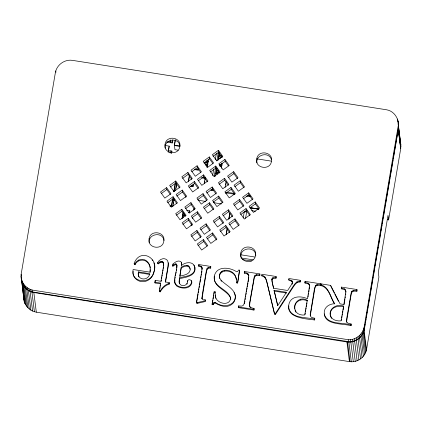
<?xml version="1.0" encoding="UTF-8"?>
<svg xmlns="http://www.w3.org/2000/svg" width="422" height="422" viewBox="0 0 422 422"><rect width="100%" height="100%" fill="white"/><g stroke="black" fill="none" stroke-linecap="round" stroke-linejoin="round"><path stroke-width="0.63" d="M346.847 322.123L347.992 323.189L351.099 323.975L351.03 325.694C342.69 323.226 322.761 325.531 324.302 311.383C324.987 306.425 330.109 303.734 334.736 303.724C330.415 297.594 329.318 286.981 320.852 284.834L321.015 283.869L330.658 285.393L340.074 303.872L343.856 304.468L345.876 291.444L345.565 289.914L344.442 288.854L341.308 288.062L341.472 287.097L356.949 289.539L356.88 291.259L353.499 291.101L352.001 291.992L351.347 293.29L346.626 321.348M324.391 315.055L324.391 313.889M172.756 265.496L173.004 264.035C174.956 262.262 177.762 260.089 180.505 261.424L181.296 262.231L181.682 263.523L181.581 265.385C186.429 261.149 195.797 261.403 194.79 269.748C193.16 276.231 184.699 276.31 179.477 277.787L179.092 281.791L179.64 283.816C182.341 287.604 187.99 285.277 187.5 280.778C189.14 278.109 192.701 280.688 191.752 283.304C189.742 289.45 181.17 288.912 176.665 285.995C171.285 279.955 178.068 271.214 176.676 264.235L175.235 263.929L172.756 265.496L172.851 266.25L175.336 264.689L176.771 264.995L176.786 267.901M194.806 267.184C196.736 275.84 185.575 277.46 179.572 278.541L179.186 282.545L179.461 283.558M320.52 285.525L320.425 284.771L319.069 284.555L317.038 284.613L315.54 285.499L314.358 289.255L310.191 314.859L310.486 316.389L311.631 317.455L314.738 318.235L314.67 319.96C305.512 318.768 284.507 317.993 289.255 303.038C291.945 295.59 301.498 295.922 307.49 298.76L309.516 285.71L309.205 284.18L308.076 283.115L304.948 282.329L305.111 281.363L320.588 283.8L320.52 285.525L317.138 285.367L315.64 286.253L315.007 287.556L310.286 315.614M288.79 308.872L288.817 305.829M191.678 281.474C191.029 289.497 177.04 289.065 174.682 282.339M149.24 242.734C147.932 233.667 162.781 231.303 163.989 240.503M165.213 148.185C163.91 139.118 178.759 136.754 179.962 145.954M240.93 256.987C239.633 247.503 255.241 245.715 255.822 255.389M256.887 162.85C255.711 154.558 268.703 151.287 271.346 159.347M348.408 341.646L32.246 291.897C24.439 290.078 20.303 281.643 21.179 274.105L55.329 72.895C56.516 64.967 64.666 58.996 72.589 60.388L386.578 109.783C395.203 111.202 399.871 120.629 398.442 128.726L364.476 328.669C363.347 336.861 355.234 343.439 346.931 341.962L33.834 292.525C27.314 291.581 21.991 285.826 21.48 279.269L23.869 299.456C24.56 305.771 30.057 311.193 36.318 312.174L349.416 361.612C357.107 362.957 365.114 357.344 366.523 349.68L378.893 277.032L378.312 272.496L388.018 215.352L388.599 219.888L387.37 219.693M181.708 265.522L181.296 262.231M198.656 265.507L201.178 266.293L202.011 267.564L201.843 270.592L196.452 302.31L196.547 303.07L197.744 303.26L205.514 301.482L205.124 299.741L203.293 299.878L202.296 299.372L201.916 298.011L202.571 293.01L206.263 271.288L207.118 268.345L208.268 267.374L210.615 267.395L210.778 266.456L198.815 264.568L198.751 266.261L201.273 267.047L202.106 268.318L202.038 269.531M294.841 308.519C293.918 301.593 301.751 297.594 307.332 301.002L307.237 300.248C300.569 296.012 292.372 302.748 295.12 310.144M248.785 276.932L248.183 281.875M249.629 306.013L249.845 303.012L254.329 277.57L255.052 276.22L256.534 275.471L259.799 275.656L259.868 273.936L244.391 271.494L244.322 273.213C246.105 273.382 248.073 273.947 248.869 275.73M163.71 266.029L163.43 262.521L162.755 261.793L161.821 261.44L160.028 261.703L158.477 263.08L158.572 263.84L157.533 263.676L157.438 262.917L158.946 260.854L160.729 259.483L162.628 258.786A4.806 4.7 -7.2 0 1 167.634 260.759L168.309 263.613L168.067 265.881L165.334 281.965L169.201 282.571L169.148 284.191C165.187 285.24 162.212 288.4 160.218 291.845L159.389 291.713L159.294 290.958L160.629 283.099L154.932 282.197L155.238 280.372L160.94 281.268L163.578 265.765L163.43 262.521M330.31 314.348C330.009 307.411 338.138 305.027 343.672 306.868L343.128 310.07M133.125 271.335C131.928 278.103 139.334 283.215 145.527 281.326C153.181 279.29 156.193 269.742 153.882 262.785M309.337 289.202L309.558 287.013M345.697 294.936L345.808 293.844M388.599 219.888L400.694 148.766L400.847 144.751L398.605 127.001M150.258 269.626L149.989 272.169L133.125 269.51C130.356 283.035 151.145 284.665 153.629 272.369C159.943 258.19 140.051 247.371 134.175 263.323L134.27 264.082L135.008 264.731C137.108 259.725 144.166 258.475 147.7 262.611A10.297 10.075 -7.2 0 1 150.243 268.075M150.153 272.29L150.148 267.316A10.297 10.075 -7.2 0 0 147.605 261.856C144.071 257.721 137.013 258.971 134.913 263.977L135.008 264.731M174.93 279.586L174.777 283.093M187.052 284.09L187.189 283.078M176.459 270.307L176.623 269.104M21.274 278.019C22.208 284.528 27.905 289.903 34.467 290.431L348.53 339.747C355.815 340.011 362.756 334.498 364.107 327.33L398.41 124.843L398.357 122.881M168.214 151.793L169.18 146.123L164.997 145.458M168.204 152.442L169.18 146.123M170.535 139.904L170.33 142.657M166.658 142.077L172.208 142.952L172.413 140.199M172.208 142.952L172.74 139.835M171.554 152.97L171.87 151.092L168.552 150.791M171.58 153.197L171.87 151.092M178.179 150.179L174.951 149.673L174.381 145.142L175.241 140.093M175.394 139.835L174.428 145.521L179.914 146.387M160.629 283.099L160.724 283.853L155.027 282.956L155.238 280.372M170.161 206.405L171.453 206.611L172.587 198.92M173.795 191.81L175.225 183.401M171.453 206.611L172.772 198.852M173.98 191.741L175.515 182.684M174.017 198.815L172.693 206.601L170.124 206.194M175.447 190.385L176.66 183.253M173.009 206.057L173.231 204.76M173.453 203.462L173.669 202.164M173.89 200.872L174.112 199.574M175.985 188.55L176.644 184.657M159.389 291.713L159.701 289.898M159.906 288.69L160.112 287.482M160.313 286.274L160.518 285.061M161.146 281.379L161.368 280.087M161.584 278.794L161.805 277.502M162.022 276.21L162.243 274.917M162.465 273.625L162.681 272.332M162.903 271.04L163.124 269.748M163.34 268.455L163.562 267.163M165.54 282.075L168.162 266.641L168.251 262.727M169.148 284.191L169.201 282.571M172.851 266.25L173.004 264.035M181.982 218.68L183.09 212.187M185.627 197.253L185.844 195.95M188.27 181.666L189.267 175.821M182.299 218.148L183.18 212.952M188.476 181.776L189.473 175.932M183.464 217.256L184.082 213.616M183.992 215.7L184.192 214.497M175.077 278.425L175.288 277.175M175.505 275.925L175.716 274.675M175.927 273.43L176.138 272.179M190.438 186.266L192.954 186.666L193.197 184.266M192.954 186.666L193.371 184.219M186.608 210.298L189.789 210.805L189.478 212.619L188.207 212.419M189.694 212.894L189.789 210.805M181.291 267.084L179.746 276.194C183.391 275.17 189.061 274.817 190.106 270.27C190.475 268.155 189.278 265.76 187.067 265.311L184.609 265.596L181.291 267.084L179.946 276.341M194.368 169.56L198.155 170.156L198.303 168.315M198.155 170.156L198.372 168.879M191.071 225.775L191.403 223.829M192.284 218.638L192.506 217.341M193.719 210.203L194.046 208.257M204.232 183.617L205.219 177.815M206.97 167.497L208.394 159.115M204.628 182.288L204.844 180.996M205.066 179.703L205.282 178.416M207.26 166.795L208.246 160.982M212.572 175.652L213.674 169.159M215.331 159.416L216.322 153.571M198.751 266.261L198.815 264.568M214.212 176.581L215.758 167.487M216.861 160.993L218.406 151.899M210.836 189.842L212.055 190.037L212.271 188.766M215.373 176.28L216.686 168.536M218.111 160.144L219.429 152.395M216.164 172.113L215.885 173.748L217.831 174.054M216.681 169.064L216.407 170.699L218.348 171.005M218.754 156.873L218.475 158.508L219.772 158.709M219.271 153.824L218.992 155.46L221.587 155.866M196.547 303.07L198.087 294.007M198.308 292.71L198.525 291.417M198.746 290.12L198.968 288.827M199.189 287.53L199.406 286.237M199.627 284.945L199.849 283.647M200.065 282.355L200.619 279.116M200.835 277.824L201.057 276.526M201.278 275.234L201.494 273.936M201.716 272.644L201.938 271.351M219.382 164.912L221.977 165.318L221.255 164.865L221.524 163.288M221.46 168.367L221.719 166.59L221.007 166.337M221.977 165.318L222.252 163.683M201.916 298.011L202.011 298.771L206.358 272.048L207.213 269.099L208.362 268.128L210.715 268.149L210.778 266.456M225.111 187.379L226.092 181.618M225.754 184.936L225.97 183.654M230.765 299.277C229.784 289.149 212.72 287.672 214.249 276.278C216.507 265.628 229.573 267.063 236.626 271.763L237.744 271.536L238.594 270.011L239.575 270.164L237.612 283.062L236.626 282.904C236.563 279.095 236.035 274.748 232.585 272.438A11.257 11.014 -7.2 0 0 224.457 270.312C220.353 270.808 217.763 275.777 220.337 279.2C224.768 285.082 234.031 287.815 235.323 295.78C235.687 306.646 221.935 307.997 215.199 302.242L214.001 302.468L214.096 303.223L213.11 304.742L212.124 304.589L214.112 291.586L215.099 291.744L215.194 292.499M212.124 304.589L212.456 302.653M212.672 301.366L212.894 300.079M213.11 298.787L213.332 297.499M213.548 296.212L213.769 294.92M213.986 293.633L214.207 292.346M226.113 234.632L227.105 228.793M228.756 219.06L229.747 213.221M226.292 234.558L227.284 228.719M228.94 218.986L229.932 213.152M243.241 217.752L244.317 211.401M245.535 218.248L246.965 210.536M237.612 283.062L239.575 270.164M259.799 275.656L259.699 274.901L256.439 274.711L254.957 275.466L254.234 276.811L249.75 302.252L249.492 305.86C250.262 307.649 252.24 308.192 254.012 308.371L253.944 310.091L238.472 307.649L238.541 305.929L241.811 306.114L243.283 305.364L244.027 304.019L248.516 278.578L248.774 274.975C247.978 273.192 246.01 272.628 244.222 272.459M238.472 307.649L238.541 305.929M244.322 273.213L244.391 271.494M244.728 302.205L244.945 300.933M245.161 299.662L245.377 298.391M245.593 297.12L245.81 295.848M246.026 294.582L246.237 293.311M246.453 292.04L246.67 290.769M246.886 289.497L247.102 288.226M247.318 286.955L247.535 285.689M247.751 284.417L247.967 283.146M253.944 310.091L254.012 308.371M259.699 274.901L259.868 273.936M292.114 284.344L292.488 282.313L290.858 280.852L288.753 280.224L288.822 278.504L300.195 280.298L300.126 282.017C296.713 281.548 294.799 284.781 293.148 287.192L275.492 314.321L274.558 314.174L266.989 282.74C266.382 279.849 265.137 276.421 261.767 275.967L261.835 274.247L276.088 276.494L276.02 278.214L272.981 278.462L271.974 279.802L271.99 281.326L273.598 288.432M276.02 278.214L276.088 276.494M300.126 282.017L300.195 280.298M309.505 285.952L309.3 284.934L308.171 283.874L305.043 283.083L305.111 281.363M307.237 300.248L304.737 314.97C300.902 315.492 296.244 314.042 295.115 309.927M305.048 314.448L305.27 313.166M305.486 311.884L305.702 310.608M305.918 309.326L306.135 308.044M306.356 306.762L306.572 305.486M306.789 304.204L307.005 302.922M308.023 296.935L308.245 295.648M308.461 294.361L308.682 293.068M308.899 291.781L309.12 290.489M314.67 319.96L314.738 318.235M320.425 284.771L320.588 283.8M345.971 292.198L345.66 290.668L344.542 289.608L341.403 288.817L341.472 287.097M330.911 317.207C327.229 309.294 336.529 303.165 343.577 306.114L341.076 320.836C336.835 321.358 331.317 319.871 330.373 315.076M341.387 320.314L341.604 319.032M341.825 317.75L342.042 316.474M342.258 315.192L342.474 313.91M342.696 312.628L342.912 311.352M344.062 304.584L344.932 299.441M345.154 298.154L345.37 296.866M351.03 325.694L351.099 323.975M356.88 291.259L356.949 289.539M366.212 350.998L363.727 331.349L365.035 324.196M365.257 322.899L365.473 321.601M365.695 320.309L365.916 319.011M366.138 317.713L366.686 314.474M366.908 313.177L367.129 311.879M367.351 310.587L367.567 309.289M367.789 307.991L368.01 306.699M368.232 305.401L368.453 304.104M368.67 302.806L370.105 294.382M370.326 293.084L370.548 291.792M370.764 290.494L372.642 279.475M372.858 278.182L373.08 276.885M373.301 275.587L374.293 269.753M374.514 268.461L374.736 267.163M374.952 265.865L375.174 264.568M375.395 263.275L375.617 261.978M375.838 260.68L377.711 249.666M377.933 248.368L378.149 247.07M378.37 245.773L380.686 232.163M380.908 230.871L381.899 225.037M382.116 223.739L382.337 222.441M382.559 221.149L382.78 219.851M383.002 218.554L383.218 217.256M383.44 215.964L384.875 207.54M385.096 206.242L385.312 204.944M385.534 203.647L389.944 177.725M390.165 176.428L390.387 175.13M390.603 173.838L392.481 162.818M392.697 161.52L392.919 160.228M393.14 158.93L398.099 129.765M244.364 303.745L244.607 302.716M214.608 276.078C212.05 287.145 227.236 289.772 230.75 298.217M288.659 279.469L291.918 280.799L292.462 282.344L291.032 285.283L287.635 290.484L273.646 288.279L272.327 282.846L271.879 279.047L272.886 277.702L275.925 277.46M236.378 279.443L235.729 276.906L234.542 274.938L232.68 273.198A11.257 11.014 -7.2 0 0 224.551 271.072C221.165 271.578 218.385 275.149 219.714 278.52M356.785 290.505L353.399 290.347L351.901 291.233L351.252 292.536L346.805 317.856L346.531 320.593L346.837 322.366M346.763 341.498C353.483 342.622 360.546 338.729 363.295 332.515L363.062 330.584M213.11 304.742L213.015 303.988L214.001 302.468M275.492 314.321L275.397 313.562L293.053 286.433C294.704 284.022 296.619 280.794 300.031 281.263M160.218 291.845L160.123 291.085C162.117 287.64 165.092 284.481 169.053 283.436M158.572 263.84L160.123 262.463L161.916 262.194L163.525 263.281M166.6 187.626L160.497 192.047L164.823 198.108L170.926 193.687L166.6 187.626L166.832 189.557L170.435 194.605M175.758 180.991L169.655 185.411L173.975 191.477L180.078 187.052L175.758 180.991L175.99 182.921L179.593 187.975M187.948 172.403L181.845 176.823L186.165 182.884L192.268 178.464L187.948 172.403L188.18 174.333L191.778 179.387M197.1 165.767L190.997 170.193L195.323 176.254L201.421 171.833L197.1 165.767L197.332 167.698L200.577 172.245M209.307 156.926L203.204 161.352L207.529 167.413L213.632 162.987L209.307 156.926L209.539 158.857L212.783 163.404M218.464 150.295L212.361 154.716L216.681 160.777L222.784 156.356L218.464 150.295L218.696 152.226L222.299 157.274M161.241 193.608L166.832 189.557M170.393 186.978L175.99 182.921M182.584 178.385L188.18 174.333M191.741 171.754L197.332 167.698M203.947 162.913L209.539 158.857M213.099 156.277L218.696 152.226M173.083 196.721L166.985 201.141L171.306 207.202L177.409 202.782L173.083 196.721L173.315 198.651L176.918 203.699M182.241 190.085L176.138 194.505L180.458 200.571L186.561 196.146L182.241 190.085L182.473 192.015L186.076 197.069M194.431 181.497L188.328 185.917L192.648 191.978L198.751 187.558L194.431 181.497L194.663 183.428L198.261 188.481M203.583 174.861L197.48 179.287L201.806 185.348L207.904 180.927L203.583 174.861L203.815 176.792L207.418 181.845M215.79 166.02L209.687 170.441L214.012 176.507L220.115 172.081L215.79 166.02L216.022 167.951L219.625 173.004M224.947 159.389L218.844 163.81L223.164 169.871L229.267 165.45L224.947 159.389L225.179 161.32L228.418 165.867M167.724 202.702L173.315 198.651M176.876 196.072L182.473 192.015M189.067 187.479L194.663 183.428M198.224 180.848L203.815 176.792M210.43 172.007L216.022 167.951M219.582 165.371L225.179 161.32M203.045 193.64L196.942 198.06L201.262 204.121L207.366 199.701L203.045 193.64L203.277 195.571L206.88 200.619M212.197 187.004L206.094 191.424L210.42 197.491L216.523 193.065L212.197 187.004L212.43 188.935L216.032 193.988M181.787 209.259L175.684 213.68L180.004 219.741L186.107 215.32L181.787 209.259L182.019 211.19L185.617 216.238M190.939 202.623L184.836 207.044L189.161 213.11L195.259 208.684L190.939 202.623L191.171 204.554L194.774 209.607M224.525 178.295L218.422 182.715L222.747 188.776L228.845 184.356L224.525 178.295L224.757 180.226L228.36 185.274M233.682 171.659L227.579 176.079L231.9 182.146L238.003 177.72L233.682 171.659L233.909 173.59L237.512 178.643M197.681 199.622L203.277 195.571M206.838 192.991L212.43 188.935M176.422 215.241L182.019 211.19M185.58 208.61L191.171 204.554M219.166 184.277L224.757 180.226M228.318 177.646L233.909 173.59M209.528 202.734L203.425 207.155L207.745 213.215L213.848 208.795L209.528 202.734L209.76 204.665L213.363 209.713M218.68 196.098L212.577 200.519L216.903 206.585L223.006 202.159L218.68 196.098L218.912 198.029L222.157 202.576M188.27 218.353L182.167 222.774L186.487 228.835L192.59 224.414L188.27 218.353L188.502 220.284L192.1 225.332M197.422 211.717L191.319 216.138L195.644 222.204L201.742 217.778L197.422 211.717L197.654 213.648L201.257 218.702M231.008 187.389L224.905 191.81L229.23 197.871L235.334 193.45L231.008 187.389L231.24 189.32L234.843 194.368M240.165 180.753L234.062 185.174L238.383 191.24L244.486 186.814L240.165 180.753L240.392 182.684L243.995 187.737M204.164 208.716L209.76 204.665M213.321 202.085L218.912 198.029M182.905 224.335L188.502 220.284M192.063 217.705L197.654 213.648M225.649 193.371L231.24 189.32M234.801 186.74L240.392 182.684M239.559 199.469L233.456 203.889L237.776 209.95L243.879 205.53L239.559 199.469L239.791 201.399L243.388 206.453M248.711 192.833L242.608 197.259L246.928 203.32L253.031 198.899L248.711 192.833L248.943 194.764L252.546 199.817M196.947 230.475L190.85 234.896L195.17 240.962L201.273 236.536L196.947 230.475L197.179 232.406L200.782 237.459M206.105 223.839L200.002 228.265L204.322 234.326L210.425 229.906L206.105 223.839L206.337 225.77L209.94 230.823M234.194 205.451L239.791 201.399M243.346 198.82L248.943 194.764M191.588 236.457L197.179 232.406M200.74 229.826L206.337 225.77M219.329 216.423L213.226 220.843L217.552 226.909L223.655 222.484L219.329 216.423L219.561 218.353L223.164 223.407M228.487 209.792L222.383 214.212L226.704 220.273L232.807 215.853L228.487 209.792L228.713 211.723L232.316 216.771M213.97 222.41L219.561 218.353M223.122 215.774L228.713 211.723M246.042 208.563L239.939 212.983L244.259 219.044L250.362 214.624L246.042 208.563L246.274 210.494L249.871 215.542M255.194 201.927L249.091 206.353L253.411 212.414L259.514 207.988L255.194 201.927L255.426 203.858L259.029 208.911M203.43 239.569L197.332 243.99L201.653 250.051L207.756 245.63L203.43 239.569L203.662 241.5L206.907 246.047M212.588 232.933L206.485 237.359L210.805 243.42L216.908 239L212.588 232.933L212.82 234.864L216.423 239.918M240.677 214.545L246.274 210.494M249.829 207.914L255.426 203.858M198.071 245.551L203.662 241.5M207.223 238.921L212.82 234.864M225.812 225.517L219.709 229.937L224.035 236.003L230.138 231.578L225.812 225.517L226.044 227.447L229.647 232.501M234.97 218.886L228.866 223.307L233.187 229.368L239.29 224.947L234.97 218.886L235.202 220.817L238.799 225.865M220.453 231.504L226.044 227.447M229.605 224.868L235.202 220.817M181.391 267.838L184.704 266.351L187.162 266.071L188.513 266.598L189.589 267.727L190.206 269.262M196.452 302.31L197.649 302.5L205.419 300.722M214.096 303.223L215.294 302.996C219.968 305.85 226.187 308.176 231.214 304.768C235.281 302.316 236.71 296.529 234.031 292.551M244.232 211.902L246.638 211.765L246.248 210.509M201.785 177.63L205.055 178M218.918 155.117L221.513 155.518M218.401 158.166L220.347 158.466M207.64 162.755L204.375 162.391L207.629 163.056M219.957 164.664L221.255 164.865M205.825 165.603L207.123 165.804M216.328 170.361L218.274 170.662M215.162 173.305L217.757 173.706M167.771 141.386L172.097 142.066M174.381 145.142L179.867 146.007M257.151 158.904L271.362 161.146M218.543 153.429L219.836 153.629M218.67 156.578L221.909 157.089M219.403 156.973L220.695 157.179M170.224 151.055L171.902 151.319M169.581 152.717L171.496 153.017M206.622 160.935L208.563 161.241M206.611 161.215L207.909 161.42M204.807 163.778L208.046 164.29M205.445 164.163L206.743 164.369M219.793 166.426L221.719 166.59M215.953 168.668L217.246 168.874M216.08 171.817L219.324 172.329M216.813 172.213L218.111 172.419M194.927 169.095L198.087 169.591M201.8 177.783L205.039 178.295M190.997 185.801L192.886 186.102M226.941 192.268L234.716 193.498M247.672 195.539L250.262 195.95M211.195 190.164L213.047 190.459L212.83 188.729M225.744 192.822L234.811 194.252M246.469 196.093L250.357 196.705M250.23 207.677L258.628 209.001M250.241 207.777L258.644 209.101M250.768 207.93L252.699 208.231M253.986 208.436L255.273 208.637M256.565 208.843L258.496 209.148M198.071 200.234L205.836 201.458M213.601 202.681L221.365 203.905M251.628 210.631L255.484 211.243M170.087 205.83L171.379 206.036M183.776 215.415L185.685 215.716M240.651 254.772L254.782 257.003M240.967 257.926L253.168 259.852M242.518 259.577L251.628 261.018M157.438 262.917L158.477 263.08M237.512 282.307L236.531 282.149L236.626 282.904M274.068 290.325L286.48 292.288L277.76 305.602L274.068 290.325L277.702 305.718M274.163 291.085L286.575 293.042M138.437 271.905L149.731 273.683C148.423 281.601 136.317 280.303 138.437 271.905L138.537 275.983L138.943 276.943M138.532 272.659L149.826 274.442M159.294 290.958L160.123 291.085M238.372 306.894L253.849 309.337M314.575 319.201C306.214 316.853 291.707 319.043 288.695 308.118M350.935 324.94C342.548 322.16 327.752 325.135 324.296 314.3M261.672 275.213C265.042 275.666 266.287 279.09 266.894 281.986L274.464 313.419L275.397 313.562M212.029 303.829L213.015 303.988M245.055 211.158L246.638 211.765M134.175 263.323L134.913 263.977M220.811 280.424L221.571 281.363M152.126 259.883L152.822 260.749M249.587 306.615L250.188 307.48M331.159 317.629L331.65 318.468M331.048 286.723L334.287 293.079M334.873 294.234L338.402 301.16M334.546 303.914C330.384 297.906 329.218 287.635 320.947 285.594L320.852 284.834M295.215 310.682L295.864 312.111M194.901 267.938L193.909 265.027M191.778 282.234L191.345 280.598M397.724 121.003L398.59 124.812M400.246 141.797L400.847 144.751M215.225 295.015C214.872 303.539 230.576 307.416 230.655 297.463M215.958 298.38L215.325 295.769L215.099 291.744M398.125 123.609L398.363 125.102M398.131 123.746L398.289 125.012M398.611 127.549L400.531 142.763M400.9 146.772L398.415 127.117L398.21 129.116L400.694 148.766M398.273 128.51L400.758 148.164M398.257 128.641L400.742 148.296M364.044 330.03L366.523 349.68M363.031 333.195L365.51 352.845M362.097 334.936L364.582 354.591M360.947 336.545L363.432 356.2M359.602 337.996L362.087 357.645M353.399 290.347L353.499 291.101M358.088 339.256L360.567 358.906M351.901 291.233L352.001 291.992M356.421 340.306L358.9 359.955M354.633 341.134L357.118 360.784M352.76 341.72L355.245 361.369M345.565 289.914L345.66 290.668M344.442 288.854L344.542 289.608M350.83 342.057L353.314 361.707M348.873 342.137L351.357 361.791M341.308 288.062L341.403 288.817M343.577 306.114L343.672 306.868M347.538 342.015L350.017 361.67M346.931 341.962L349.416 361.612M330.658 285.393L330.753 286.148M321.015 283.869L321.11 284.628M317.038 284.613L317.138 285.367M315.54 285.499L315.64 286.253M309.205 284.18L309.3 284.934M308.076 283.115L308.171 283.874M304.948 282.329L305.043 283.083M300.29 299.156L300.385 299.91M296.93 281.817L297.025 282.576M292.393 281.553L292.488 282.313M292.462 282.344L292.557 283.104M291.918 280.799L292.013 281.558M272.886 277.702L272.981 278.462M272.206 278.283L272.301 279.037M271.879 279.047L271.974 279.802M274.464 313.419L274.558 314.174M264.921 276.943L265.016 277.697M256.439 274.711L256.534 275.471M254.957 275.466L255.052 276.22M247.846 273.672L247.941 274.432M250.394 307.153L250.489 307.912M224.457 270.312L224.551 271.072M211.981 189.473L212.055 190.037M221.956 271.246L222.051 272M220.189 272.897L220.284 273.651M215.199 302.242L215.294 302.996M210.615 267.395L210.715 268.149M208.268 267.374L208.362 268.128M207.118 268.345L207.213 269.099M202.011 267.564L202.106 268.318M201.178 266.293L201.273 267.047M205.124 299.741L205.219 300.496M197.649 302.5L197.744 303.26M189.494 266.968L189.589 267.727M188.418 265.844L188.513 266.598M187.067 265.311L187.162 266.071M187.5 280.778L187.595 281.532M179.477 277.787L179.572 278.541M176.939 265.338L177.034 266.092M176.676 264.235L176.771 264.995M176.016 263.866L176.111 264.62M175.235 263.929L175.336 264.689M175.378 283.985L175.473 284.739M162.755 261.793L162.85 262.547M161.821 261.44L161.916 262.194M160.028 261.703L160.123 262.463M154.932 282.197L155.027 282.956M138.638 260.021L138.732 260.775M33.834 292.525L36.318 312.174M31.935 292.093L34.419 311.742M30.11 291.417L32.594 311.067M28.39 290.505L30.875 310.154M26.808 289.371L29.292 309.025M25.389 288.041L27.873 307.691M24.159 286.533L26.644 306.182M25.621 304.52L23.136 284.871L24.734 303.27L22.34 283.083M398.051 120.945L398.284 122.876M398.41 124.843L398.642 126.774M397.492 119.073L397.651 120.36M364.107 327.33L364.339 329.26M363.785 328.691L364.017 330.621M362.108 332.372L362.34 334.303M360.931 334.018L361.163 335.949M359.549 335.501L359.781 337.431M357.988 336.793L358.22 338.724M356.279 337.869L356.511 339.8M354.443 338.718L354.675 340.649M352.518 339.32L352.75 341.25M350.534 339.663L350.766 341.593M348.53 339.747L348.762 341.678M55.783 70.98L55.936 72.267M32.014 289.967L32.246 291.897M30.669 289.566L30.901 291.496M28.896 288.764L29.123 290.695M27.24 287.735L27.472 289.666M25.737 286.501L25.969 288.432M24.413 285.077L24.645 287.007M23.289 283.489L23.521 285.42M22.377 281.759L22.609 283.689M21.169 274.384L21.322 275.671M21.707 279.928L21.939 281.859M21.1 276.067L21.506 279.95M21.58 278.604L21.733 279.907M21.891 281.21L22.123 283.162M22.276 284.465L22.582 287.071M22.741 288.374L22.967 290.325M23.126 291.628L23.432 294.234M23.585 295.537L23.869 299.456M21.786 281.205L24.175 301.392M149.082 238.847C147.109 248.352 162.649 250.7 163.826 241.168C165.793 231.657 150.258 229.31 149.082 238.847M165.06 144.298C163.087 153.803 178.627 156.151 179.798 146.613C181.771 137.108 166.231 134.76 165.06 144.298M240.772 253.094C238.799 262.605 254.339 264.953 255.516 255.415C257.489 245.91 241.948 243.563 240.772 253.094M256.729 158.962C254.761 168.468 270.302 170.815 271.473 161.278C273.445 151.772 257.905 149.425 256.729 158.962"/></g></svg>
